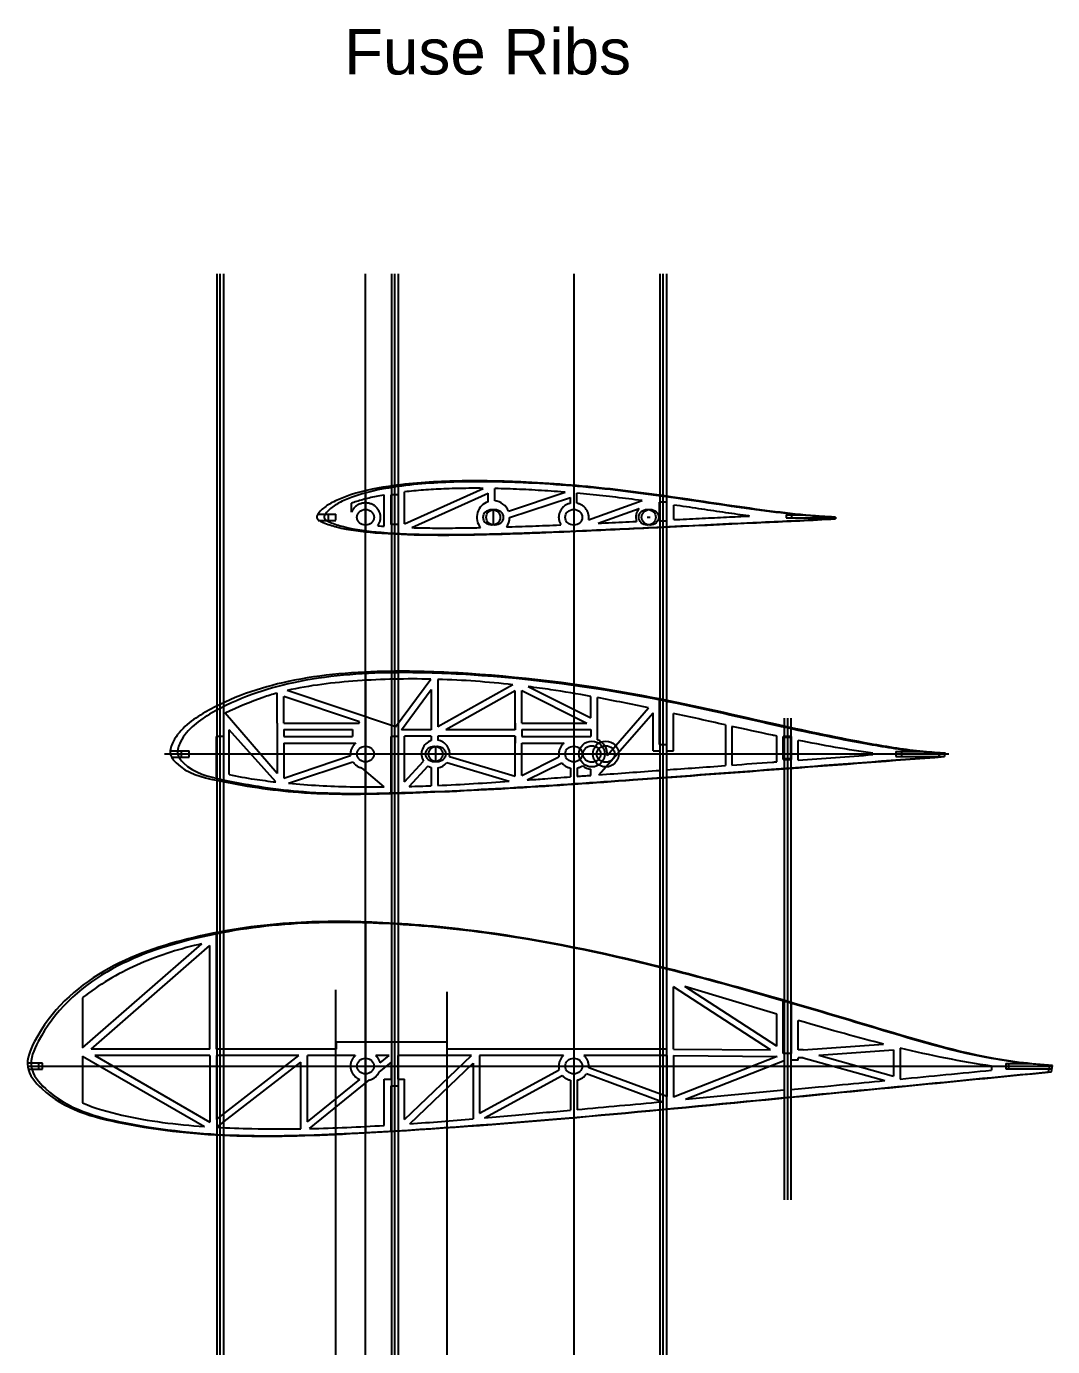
# Model space of a CAD drawing. Extents: x -4140 to 2524, y -1472 to 1305.
# Drawn here: x 500 to 972, y -21 to 586 of the extents above; entities that cross this region are included whole.
import ezdxf

# ---------------------------------------------------------------- set-up
doc = ezdxf.new("R2010")
doc.units = 0
doc.header["$MEASUREMENT"] = 0
for name, color, linetype in [('CLEARANCE_CUT', 4, 'CONTINUOUS'), ('CONSTRUCTION', 2, 'CONTINUOUS'), ('HARDWARE', 7, 'CONTINUOUS'), ('NOTES', 4, 'CONTINUOUS'), ('PROFILES', 6, 'CONTINUOUS'), ('SPAR_LINE', 1, 'CONTINUOUS'), ('STRAIGHT_CUT_1', 7, 'CONTINUOUS')]:
    doc.layers.add(name, color=color, linetype=linetype)
doc.styles.add('CIRCUITGROVE', font='arial.ttf', dxfattribs={"height": 10})

msp = doc.modelspace()

# ---------------------------------------------------------------- linework, layer by layer
at = {"layer": 'CLEARANCE_CUT'}
for p, q in [((852.38535, 259.2708), (848.54481, 259.2708)), ((848.54481, 248.75978), (848.54481, 259.2708)), ((852.38535, 248.75978), (852.38535, 259.2708)), ((848.54481, 248.75978), (852.38535, 248.75978)), ((848.54481, 113.40863), (848.54481, 137.98299)), ((852.38535, 113.40863), (852.38535, 136.8661)), ((852.38535, 113.40863), (848.54481, 113.40863))]:
    msp.add_line(p, q, dxfattribs=at)
at = {"layer": 'CONSTRUCTION'}
for p, q in [((587.93229, 472.05284), (587.93229, -399.21331)), ((589.45256, -399.21331), (589.45256, 472.05284)), ((590.97283, 472.05284), (590.97283, -399.21331)), ((668.27727, 472.05284), (668.27727, -399.21331)), ((669.79754, -399.21331), (669.79754, 472.05284)), ((671.31781, 472.05284), (671.31781, -399.21331)), ((791.79531, 472.05284), (791.79531, -399.21331)), ((793.31558, -399.21331), (793.31558, 472.05284)), ((794.83585, 472.05284), (794.83585, -399.21331)), ((848.94481, 267.69402), (848.94481, 46.18189)), ((850.46508, 267.69402), (850.46508, 46.18189)), ((851.98535, 267.69402), (851.98535, 46.18189)), ((924.71518, 251.20631), (563.80436, 251.20631)), ((642.64754, -521.92839), (642.64754, 142.69643)), ((693.94754, -521.92839), (693.94754, 141.88032)), ((500.85694, 107.68189), (972.41151, 107.68189))]:
    msp.add_line(p, q, dxfattribs=at)
at = {"layer": 'HARDWARE'}
msp.add_line((785.95786, 360.07289), (787.32609, 360.07289), dxfattribs=at)
for centre in [(760.4606, 251.20631), (766.87998, 251.20631)]:
    msp.add_circle(centre, 5.94, dxfattribs=at)
for centre, radius, start, end in [((786.64197, 360.07289), 5.94, 137.06201362, 198.75448034), ((760.60031, 251.20631), 6.94, 354.73038189, 69.10809388), ((760.60031, 251.20631), 6.94, 230.58023007, 265.66023176)]:
    msp.add_arc(centre, radius, start, end, dxfattribs=at)
at = {"layer": 'PROFILES'}
for p, q in [((634.02969, 361.5534), (638.80531, 361.5534)), ((634.58819, 358.6534), (638.80531, 358.6534)), ((637.40066, 361.5534), (642.28128, 361.5534)), ((637.95947, 358.6534), (642.28128, 358.6534)), ((638.80531, 361.5534), (639.25531, 361.5534)), ((638.80531, 358.6534), (639.25531, 358.6534)), ((639.25531, 358.65329), (639.25531, 361.51229)), ((642.28128, 361.5534), (642.73128, 361.5534)), ((642.28128, 358.6534), (642.73128, 358.6534)), ((642.73128, 358.67235), (642.73128, 361.53135)), ((715.10373, 363.61143), (715.10373, 356.52079)), ((849.82912, 361.26611), (856.46238, 361.26611)), ((849.82912, 361.25428), (849.82912, 359.86611)), ((849.82912, 359.86611), (870.02912, 359.86611)), ((852.35708, 361.28477), (852.35708, 359.86611)), ((852.35708, 361.26611), (858.91488, 361.26611)), ((852.35708, 359.86611), (872.55709, 359.86611)), ((848.94481, 249.15978), (848.94481, 258.8708)), ((851.98535, 258.8708), (848.94481, 258.8708)), ((851.98535, 249.15978), (851.98535, 258.8708)), ((566.43436, 252.65631), (571.20997, 252.65631)), ((566.99286, 249.75631), (571.20997, 249.75631)), ((569.80533, 252.65631), (574.68594, 252.65631)), ((570.36414, 249.75631), (574.68594, 249.75631)), ((571.20997, 252.65631), (571.65997, 252.65631)), ((571.20997, 249.75631), (571.65997, 249.75631)), ((571.65997, 249.7562), (571.65997, 252.61521)), ((574.68594, 252.65631), (575.13594, 252.65631)), ((574.68594, 249.75631), (575.13594, 249.75631)), ((575.13594, 249.77526), (575.13594, 252.63427)), ((688.59458, 254.75163), (688.59458, 247.66099)), ((848.94481, 249.15978), (851.98535, 249.15978)), ((900.38832, 252.40631), (911.86909, 252.40631)), ((900.38832, 252.40631), (900.38832, 250.00631)), ((900.38832, 250.00631), (920.22478, 250.00631)), ((902.91628, 252.40631), (914.43901, 252.40631)), ((902.91628, 252.40631), (902.91628, 250.00631)), ((902.91628, 250.00631), (922.75274, 250.00631)), ((500.79117, 109.13189), (505.60184, 109.13189)), ((501.08658, 106.23189), (505.60184, 106.23189)), ((502.47626, 109.13189), (507.30745, 109.13189)), ((502.77174, 106.23189), (507.30745, 106.23189)), ((505.60184, 109.13189), (506.05184, 109.13189)), ((505.60184, 106.23189), (506.05184, 106.23189)), ((506.05184, 106.22469), (506.05184, 109.13189)), ((507.30745, 109.13189), (507.75745, 109.13189)), ((507.30745, 106.23189), (507.75745, 106.23189)), ((507.75745, 106.20732), (507.75745, 109.11055)), ((950.94753, 108.88933), (950.94753, 106.48162)), ((950.94753, 108.88189), (962.84796, 108.88189)), ((950.94753, 106.48189), (970.94936, 106.48189)), ((952.21151, 108.88933), (952.21151, 106.46197)), ((952.21151, 108.88189), (962.02617, 108.88189)), ((952.21151, 106.48189), (972.1737, 106.48189)), ((971.8877, 105.03868), (972.47122, 107.98322))]:
    msp.add_line(p, q, dxfattribs=at)
at = {"layer": 'PROFILES', "color": 4}
for p, q in [((870.02912, 360.13126), (870.02912, 359.42111)), ((872.55709, 360.11485), (872.55709, 359.38671)), ((920.1605, 250.02951), (920.70926, 251.53898)), ((922.68127, 250.00972), (923.23926, 251.54457)), ((970.627, 105.05521), (971.20687, 107.98133))]:
    msp.add_line(p, q, dxfattribs=at)
for centre, major_axis, ratio in [((714.41961, 360.06611), (3.94, 0), 0.913705584), ((715.78784, 360.06611), (3.94, 0), 0.913705584), ((785.95786, 360.07289), (3.94, 0), 0.913705584), ((787.32609, 360.07289), (3.94, 0), 0.913705584), ((760.4606, 251.20631), (4.14, 0), 0.917874396), ((766.87998, 251.20631), (4.14, 0), 0.917874396), ((687.91047, 251.20631), (3.94, 0), 0.913705584), ((689.2787, 251.20631), (3.94, 0), 0.913705584)]:
    msp.add_ellipse(centre, major_axis=major_axis, ratio=ratio, dxfattribs=at)
for points in [[(872.55709, 360.11485), (871.8997, 360.1439), (870.2135, 360.22844), (863.41822, 360.69097), (826.16978, 365.18862), (768.84434, 373.08899), (727.74779, 376.31933), (696.98455, 376.70167), (666.86972, 374.2541), (647.09876, 369.53115), (640.96397, 366.81807), (636.45032, 363.75145), (634.66056, 361.80471), (634.2385, 361.15916), (633.99414, 360.54778), (633.90944, 360.06611), (633.92182, 359.86314), (634.045, 359.53677), (634.56189, 358.9728), (636.91711, 357.64853), (643.02069, 355.65259), (660.78604, 352.98369), (684.67369, 351.95217), (704.62203, 352.037), (733.83064, 352.87478), (755.80981, 353.78454), (790.90164, 355.41532), (836.18964, 357.57789), (868.24595, 359.13955), (872.55709, 359.38671)], [(870.02912, 360.13126), (869.38797, 360.15959), (867.74344, 360.24205), (861.11606, 360.69315), (824.78801, 365.07966), (768.87906, 372.78482), (728.79799, 375.93533), (698.79489, 376.30823), (669.42418, 373.92114), (650.14175, 369.31489), (644.15855, 366.66885), (639.75643, 363.67801), (638.0109, 361.77937), (637.59927, 361.14976), (637.36094, 360.55349), (637.27833, 360.08373), (637.29041, 359.88577), (637.41054, 359.56746), (637.91467, 359.01744), (640.21168, 357.72589), (646.16445, 355.77926), (663.49083, 353.17631), (686.78822, 352.17027), (706.24365, 352.25301), (734.73053, 353.07009), (756.1666, 353.95737), (790.39134, 355.54785), (834.56028, 357.65699), (865.8245, 359.18006), (870.02912, 359.42111)], [(923.23926, 251.54457), (912.98846, 252.34015), (888.53955, 255.92028), (846.39845, 264.57226), (788.73269, 277.11135), (703.52168, 288.20045), (667.62801, 289.22182), (620.79113, 284.55272), (582.56291, 270.39952), (567.82607, 256.82996), (566.51289, 251.34518), (569.20229, 247.1019), (587.65106, 239.16864), (625.44155, 233.62409), (671.23855, 233.14344), (779.49869, 239.28539), (922.68127, 250.00972)], [(920.70926, 251.53898), (910.62798, 252.3214), (886.58336, 255.84233), (845.13911, 264.35124), (788.42691, 276.68298), (704.62496, 287.58871), (669.32483, 288.59319), (623.26246, 284.0013), (585.66638, 270.08214), (571.17324, 256.73697), (569.88177, 251.34288), (572.52669, 247.16977), (590.67039, 239.3677), (627.83598, 233.91483), (672.87567, 233.44213), (779.34561, 239.48252), (920.1605, 250.02951)], [(971.20687, 107.98133), (955.93392, 109.40871), (894.69941, 123.96796), (791.78546, 153.08648), (711.1386, 168.93037), (664.89155, 173.21251), (625.06771, 173.21251), (578.67792, 166.50383), (537.28396, 150.94541), (505.7389, 118.97214), (502.59867, 107.26764), (509.02187, 97.41873), (545.84823, 81.57484), (598.233, 75.86533), (653.47253, 77.00723), (831.45764, 91.49512), (970.627, 105.05521)]]:
    msp.add_spline(points, degree=3, dxfattribs=at)
at = {"layer": 'PROFILES'}
msp.add_open_spline([(758.98001, 358.93123), (759.00597, 359.07293), (759.06171, 359.44942), (759.08317, 359.82993), (759.08317, 360.06611)], degree=3, knots=[41.389792209, 41.389792209, 41.389792209, 41.389792209, 41.821775475, 42.530298488, 42.530298488, 42.530298488, 42.530298488], dxfattribs=at)
msp.add_spline([(972.47122, 107.98322), (957.10218, 109.41958), (895.48236, 124.07044), (791.92084, 153.37217), (710.76653, 169.31576), (664.22848, 173.62484), (624.15406, 173.62484), (577.47237, 166.87395), (535.81795, 151.21764), (504.0744, 119.04318), (500.91441, 107.26504), (507.37803, 97.35416), (544.43611, 81.41057), (597.1505, 75.66513), (652.73761, 76.81422), (831.84265, 91.39326), (971.8877, 105.03868)], degree=3, dxfattribs=at)
at = {"layer": 'SPAR_LINE'}
for p, q in [((656.33879, -376.11826), (656.33879, 472.05284)), ((752.14317, 472.05284), (752.14317, -365.38477)), ((656.33879, 371.09042), (656.33879, 353.9978)), ((656.33879, 287.73444), (656.33879, 233.27492)), ((752.14317, 276.53475), (752.14317, 240.20924)), ((656.33879, 173.94547), (656.33879, 77.00784)), ((752.14317, 154.42128), (752.14317, 87.18166))]:
    msp.add_line(p, q, dxfattribs=at)
at = {"layer": 'STRAIGHT_CUT_1'}
for p, q in [((664.91809, 355.93968), (664.91809, 370.35475)), ((668.09754, 356.78507), (668.09754, 370.36908)), ((671.49754, 370.36908), (668.09754, 370.36908)), ((671.49754, 356.78507), (671.49754, 370.36908)), ((674.31809, 357.06693), (710.48771, 373.37613)), ((674.31809, 357.06693), (674.31809, 371.72783)), ((677.7129, 355.3068), (712.76336, 371.11137)), ((712.76336, 367.24804), (712.76336, 371.11137)), ((715.76336, 367.59089), (715.76336, 373.29275)), ((722.09305, 362.93088), (748.27027, 371.57902)), ((752.14317, 370.50491), (752.14317, 355.38132)), ((753.60852, 366.5176), (753.58375, 371.12626)), ((649.84173, 362.38827), (649.84173, 366.52107)), ((722.65659, 359.95758), (750.59413, 369.18727)), ((750.60856, 366.50304), (750.59413, 369.18727)), ((758.98001, 358.93123), (783.56026, 367.76215)), ((791.61558, 358.26373), (791.61558, 367.04209)), ((795.01558, 367.04209), (791.61558, 367.04209)), ((795.01558, 358.26373), (795.01558, 367.04209)), ((798.26349, 358.98466), (798.26349, 365.70918)), ((763.42862, 357.34174), (782.29335, 364.11925)), ((795.01558, 358.26373), (791.61558, 358.26373)), ((671.49754, 356.78507), (668.09754, 356.78507)), ((670.13866, 263.66376), (686.3892, 285.62243)), ((689.60767, 285.54008), (689.60767, 263.69142)), ((670.13866, 263.66376), (620.22546, 280.35907)), ((672.90317, 262.3562), (686.60767, 280.87452)), ((686.60767, 280.87452), (686.60767, 262.3562)), ((724.16593, 283.05424), (689.60767, 263.69142)), ((725.21159, 280.20131), (693.36209, 262.3562)), ((725.21159, 262.3562), (725.21159, 280.20131)), ((728.21159, 280.34199), (758.20138, 265.4562)), ((728.21159, 265.4562), (728.21159, 280.34199)), ((731.19483, 282.21046), (760.07516, 267.86296)), ((615.68231, 265.4562), (615.68231, 279.21079)), ((618.68231, 265.4562), (618.68231, 277.71186)), ((653.61166, 266.02845), (618.68231, 277.71186)), ((760.07516, 267.86296), (760.07516, 277.6856)), ((763.07516, 257.69004), (763.07516, 277.13124)), ((791.61558, 255.65341), (791.61558, 275.82337)), ((795.01558, 255.65341), (795.01558, 275.14148)), ((615.68231, 242.25798), (591.74536, 269.99227)), ((763.70372, 241.66378), (788.63585, 270.1503)), ((767.51098, 250.56892), (786.61012, 272.39088)), ((788.63585, 252.65341), (788.63585, 270.1503)), ((798.03585, 252.65341), (798.03585, 269.90314)), ((593.54437, 241.72483), (593.54437, 262.2562)), ((615.09733, 238.34425), (593.54437, 262.2562)), ((615.68231, 265.4562), (615.68231, 256.2562)), ((618.68231, 265.4562), (653.42024, 265.4562)), ((618.68231, 262.4562), (618.68231, 259.2562)), ((618.68231, 262.4562), (650.42024, 262.4562)), ((650.42024, 262.4562), (650.42024, 259.2562)), ((653.42024, 265.4562), (653.61166, 266.02845)), ((686.60767, 262.3562), (672.90317, 262.3562)), ((725.21337, 262.3562), (693.36209, 262.3562)), ((725.21337, 265.4562), (725.21337, 262.3562)), ((728.21159, 265.4562), (758.20138, 265.4562)), ((728.21337, 262.4562), (728.21337, 259.2562)), ((728.21337, 262.4562), (759.9513, 262.4562)), ((759.9513, 262.4562), (759.9513, 259.2562)), ((821.90687, 264.60042), (821.90687, 245.89599)), ((824.94741, 263.92677), (824.94741, 246.11824)), ((587.75256, 240.73131), (587.75256, 259.2562)), ((591.15256, 259.2562), (587.75256, 259.2562)), ((591.15256, 239.91215), (591.15256, 259.2562)), ((615.68231, 256.2562), (615.68231, 242.25798)), ((618.68231, 259.2562), (650.42024, 259.2562)), ((618.68231, 256.2562), (651.86771, 256.2562)), ((618.68231, 256.2562), (618.68231, 240.15525)), ((668.09754, 233.46126), (668.09754, 259.2562)), ((671.49754, 259.2562), (668.09754, 259.2562)), ((671.49754, 233.55042), (671.49754, 259.2562)), ((674.31809, 238.43893), (674.31809, 259.3562)), ((686.60767, 259.3562), (674.31809, 259.3562)), ((686.60767, 259.3562), (686.60767, 257.38144)), ((725.21337, 259.3562), (689.60767, 259.3562)), ((689.60767, 259.3562), (689.60767, 257.61363)), ((725.21159, 240.99556), (725.21159, 259.3562)), ((725.21337, 259.3562), (725.21337, 256.2562)), ((728.21159, 256.2562), (747.67208, 256.2562)), ((728.21159, 241.39986), (728.21159, 256.2562)), ((728.21337, 259.2562), (759.9513, 259.2562)), ((791.61558, 255.65341), (795.01558, 255.65341)), ((845.54481, 247.62841), (845.54481, 259.4685)), ((855.38535, 248.35384), (855.38535, 257.46598)), ((618.68231, 240.15525), (649.4415, 250.47453)), ((694.97178, 250.01826), (725.21159, 240.99556)), ((728.21159, 241.39986), (745.34282, 249.88772)), ((788.63585, 252.65341), (791.79531, 252.65341)), ((791.79531, 252.65341), (791.79531, 243.68059)), ((794.83585, 252.65341), (794.83585, 243.92377)), ((794.83585, 252.65341), (798.03585, 252.65341)), ((889.78104, 251.55987), (889.78104, 250.91439)), ((620.91947, 237.74146), (650.48407, 247.65997)), ((664.91809, 236.0743), (654.79121, 244.77218)), ((674.31809, 238.43893), (683.01839, 247.89178)), ((676.40468, 236.27607), (685.11022, 245.73463)), ((686.60767, 245.03118), (686.60767, 236.61944)), ((689.60767, 244.79899), (689.60767, 236.68139)), ((693.73943, 247.25527), (722.46677, 238.68384)), ((730.66069, 239.26526), (746.64012, 247.18245)), ((750.64317, 244.76202), (750.64317, 240.71579)), ((753.64317, 244.76201), (753.64317, 240.93361)), ((760.07516, 241.40047), (760.07516, 244.28621)), ((526.12016, 116.02173), (581.09949, 163.95004)), ((587.73229, 115.53178), (587.73229, 168.97118)), ((530.12353, 115.53178), (584.73229, 163.13705)), ((584.73229, 115.53178), (584.73229, 163.13705)), ((795.03585, 115.53178), (795.03585, 152.68148)), ((798.03583, 115.51602), (798.03585, 144.09604)), ((842.71262, 115.13342), (798.03585, 144.09604)), ((845.54481, 131.61855), (803.24958, 144.33968)), ((845.54481, 116.92094), (803.24958, 144.33968)), ((526.12016, 139.07438), (526.12016, 116.02173)), ((845.54481, 116.92094), (845.54481, 131.61855)), ((855.38535, 115.13113), (855.38535, 128.70418)), ((584.76429, 115.53178), (530.12353, 115.53178)), ((642.84754, 115.53178), (587.73229, 115.53178)), ((589.45256, 107.68189), (589.45256, 115.53178)), ((693.74754, 118.73178), (642.84754, 118.73178)), ((642.84754, 118.73178), (642.84754, 115.53178)), ((693.74754, 118.73178), (693.74754, 115.53178)), ((795.03585, 115.53178), (693.74754, 115.53178)), ((798.03583, 115.51602), (842.71262, 115.13342)), ((857.74584, 115.13113), (894.65882, 117.82974)), ((902.33789, 115.94195), (902.33789, 101.72428)), ((526.12016, 112.29972), (582.26553, 79.88373)), ((526.12016, 112.29972), (526.12016, 90.74103)), ((584.72817, 112.53178), (531.71816, 112.53178)), ((531.71816, 112.53178), (584.73229, 81.92363)), ((584.73229, 112.53178), (584.73229, 81.92363)), ((625.66406, 112.53178), (587.72817, 112.53178)), ((587.73229, 83.17746), (625.66406, 112.53178)), ((587.73229, 112.53178), (587.73229, 83.18022)), ((587.92656, 79.5344), (626.61498, 109.47427)), ((626.61498, 78.89852), (626.61498, 109.47427)), ((651.62919, 112.53178), (629.61498, 112.53178)), ((629.61498, 82.06727), (629.61498, 112.53178)), ((667.2346, 112.53178), (661.0484, 112.53178)), ((662.66892, 104.97415), (668.27727, 109.51582)), ((663.0976, 109.18162), (667.2346, 112.53178)), ((668.27727, 101.66519), (668.27727, 109.51582)), ((671.31781, 101.66519), (671.31781, 112.53178)), ((705.134, 112.53178), (671.31781, 112.53178)), ((674.31809, 83.06557), (705.134, 112.53178)), ((747.43357, 112.53178), (708.80445, 112.53178)), ((708.80445, 112.53178), (708.80445, 86.09355)), ((795.03585, 112.53178), (756.85278, 112.53178)), ((795.03585, 112.53178), (795.03585, 93.65245)), ((798.03585, 112.51591), (798.03585, 93.42742)), ((798.03585, 112.51591), (845.71374, 112.10761)), ((845.71374, 112.10761), (798.03585, 93.42742)), ((848.94481, 110.10796), (803.52472, 92.31237)), ((848.94481, 110.10796), (848.94481, 96.59668)), ((851.98535, 110.40863), (851.98535, 96.88247)), ((855.38535, 110.40863), (851.98535, 110.40863)), ((857.74584, 115.13113), (855.38535, 115.13113)), ((857.74584, 111.539), (855.38535, 111.539)), ((855.38535, 110.40863), (855.38535, 111.539)), ((857.74584, 111.539), (895.20619, 101.0348)), ((864.90701, 112.64666), (899.33789, 115.16381)), ((864.90701, 112.64666), (899.33789, 102.99195)), ((899.33789, 115.16381), (899.33789, 102.99195)), ((676.65644, 81.15074), (705.80445, 109.02209)), ((705.80445, 109.02209), (705.80445, 83.43944)), ((708.80445, 86.09355), (745.41983, 106.04411)), ((711.03144, 83.89055), (746.85235, 103.40823)), ((792.73302, 91.30533), (758.00363, 104.14413)), ((795.03585, 93.65245), (759.04149, 106.95889)), ((944.42511, 107.68189), (944.42511, 105.81527)), ((629.61498, 82.06727), (653.70443, 101.575)), ((630.55475, 78.96798), (658.14183, 101.3081)), ((664.91809, 101.66519), (668.27727, 101.66519)), ((664.91809, 80.38988), (664.91809, 101.66519)), ((668.09754, 77.66987), (668.09754, 98.66519)), ((668.09754, 98.66519), (671.49754, 98.66519)), ((671.31781, 101.66519), (674.31809, 101.66519)), ((671.49754, 77.87532), (671.49754, 98.66519)), ((674.31809, 83.06557), (674.31809, 101.66519)), ((750.64317, 101.2376), (750.64317, 87.43649)), ((753.64317, 101.2376), (753.64317, 87.57279)), ((848.94481, 96.59668), (803.52472, 92.31237))]:
    msp.add_line(p, q, dxfattribs=at)
for points in [[(664.91809, 370.35475), (664.7063, 370.31754), (663.81536, 370.15493), (662.93861, 369.98876), (662.07618, 369.81909), (661.22819, 369.646), (660.39478, 369.46956), (659.57606, 369.28984), (658.77217, 369.10691), (657.9832, 368.92085), (657.20924, 368.73174), (656.45041, 368.53966), (655.70682, 368.34469), (654.97857, 368.14692), (654.26579, 367.94643), (653.56856, 367.74331), (652.88692, 367.53764), (652.22085, 367.32951), (651.5704, 367.11904), (650.93562, 366.90637), (650.31658, 366.69162), (649.84173, 366.52107)], [(710.48771, 373.37613), (710.45149, 373.37654), (709.10574, 373.3874), (707.76823, 373.39385), (706.43917, 373.39587), (705.11877, 373.39341), (703.8072, 373.38646), (702.50469, 373.37498), (701.21138, 373.35895), (699.92743, 373.33834), (698.65301, 373.31317), (697.38827, 373.28341), (696.13338, 373.24907), (694.88852, 373.21014), (693.65385, 373.16661), (692.42953, 373.11848), (691.2157, 373.06576), (690.01252, 373.00843), (688.82012, 372.94654), (687.63866, 372.88007), (686.4683, 372.80907), (685.30921, 372.73353), (684.16152, 372.65347), (683.02541, 372.56891), (681.901, 372.47987), (680.78841, 372.38638), (679.68778, 372.28847), (678.59924, 372.18618), (677.52295, 372.07955), (676.45904, 371.96861), (675.40765, 371.8534), (674.36893, 371.73396), (674.31809, 371.72783)], [(748.27027, 371.57902), (747.62169, 371.63164), (746.13877, 371.74836), (744.65831, 371.86128), (743.18052, 371.97038), (741.70563, 372.07565), (740.23388, 372.17705), (738.76548, 372.27458), (737.30066, 372.36822), (735.83966, 372.45793), (734.38271, 372.54371), (732.93002, 372.62553), (731.48184, 372.70336), (730.03838, 372.77718), (728.59986, 372.84697), (727.16652, 372.9127), (725.73858, 372.97435), (724.31627, 373.0319), (722.8998, 373.08532), (721.4894, 373.13459), (720.08529, 373.17968), (718.6877, 373.22057), (717.29685, 373.25725), (715.91296, 373.28968), (715.76336, 373.29275)], [(783.56026, 367.76215), (783.45135, 367.77666), (781.96524, 367.97213), (780.47728, 368.16523), (778.98763, 368.35586), (777.49647, 368.5439), (776.004, 368.72924), (774.51039, 368.91179), (773.01583, 369.09142), (771.52049, 369.26804), (770.02452, 369.44155), (768.52806, 369.61188), (767.03127, 369.77897), (765.53433, 369.94275), (764.03741, 370.10318), (762.54068, 370.26017), (761.04432, 370.41368), (759.54849, 370.56363), (758.05333, 370.70999), (756.55901, 370.85271), (755.06572, 370.99178), (753.58375, 371.12626)], [(833.06907, 360.64684), (832.61675, 360.70823), (831.34432, 360.88269), (830.0606, 361.06038), (828.76591, 361.2412), (827.46061, 361.42502), (826.14504, 361.61171), (824.81952, 361.80115), (823.48438, 361.99318), (822.13994, 362.18768), (820.78651, 362.38452), (819.42442, 362.58355), (818.05399, 362.78465), (816.67558, 362.98766), (815.28953, 363.19241), (813.89615, 363.39875), (812.49576, 363.60649), (811.08865, 363.81546), (809.67514, 364.02549), (808.25554, 364.23643), (806.83016, 364.44808), (805.39933, 364.66027), (803.96334, 364.87281), (802.52246, 365.08549), (801.07692, 365.29811), (799.62699, 365.51048), (798.26349, 365.70918)], [(798.26349, 358.98466), (799.45469, 359.04161), (800.96041, 359.11362), (802.45829, 359.18528), (803.94805, 359.25656), (805.4294, 359.32744), (806.90207, 359.3979), (808.36576, 359.46793), (809.8202, 359.5375), (811.26511, 359.6066), (812.70019, 359.67521), (814.12517, 359.7433), (815.53978, 359.81088), (816.94376, 359.87794), (818.33683, 359.94445), (819.71873, 360.01042), (821.0892, 360.07583), (822.44797, 360.14067), (823.79478, 360.20493), (825.12937, 360.2686), (826.45151, 360.33166), (827.76094, 360.39409), (829.0574, 360.45588), (830.34065, 360.517), (831.61043, 360.57745), (832.86649, 360.63721), (833.06907, 360.64684)], [(661.95018, 356.18), (662.75435, 356.11022), (663.70886, 356.03201), (664.6793, 355.95704), (664.91809, 355.93968)], [(677.7129, 355.3068), (678.68577, 355.27956), (679.86542, 355.25011), (681.05899, 355.22383), (682.26632, 355.20066), (683.48723, 355.18057), (684.72153, 355.1635), (685.96904, 355.1494), (687.22956, 355.13824), (688.5029, 355.12995), (689.78888, 355.1245), (691.08729, 355.12184), (692.39791, 355.12191), (693.72053, 355.12468), (695.0549, 355.13011), (696.40081, 355.13816), (697.75805, 355.14877), (699.12638, 355.16192), (700.50558, 355.17755), (701.89544, 355.19562), (703.29572, 355.21609), (704.70618, 355.23891), (706.12659, 355.26402), (707.5567, 355.2914), (708.99629, 355.32098), (709.22255, 355.32593)], [(721.22752, 355.64382), (722.33872, 355.6785), (723.85954, 355.72746), (725.38712, 355.77807), (726.92118, 355.83029), (728.46146, 355.88404), (730.00768, 355.93927), (731.55956, 355.9959), (733.11683, 356.05389), (734.67921, 356.11316), (736.24643, 356.17365), (737.81821, 356.23531), (739.39423, 356.29807), (740.9742, 356.36189), (742.55783, 356.42672), (744.14482, 356.4925), (745.73488, 356.55918), (746.248, 356.58094)], [(763.42862, 357.34174), (764.94611, 357.41137), (766.54869, 357.48523), (768.15008, 357.55932), (769.74997, 357.63362), (771.34805, 357.70809), (772.94401, 357.7827), (774.53753, 357.85742), (776.12833, 357.9322), (777.71607, 358.00702), (779.30047, 358.08184), (780.88122, 358.15664), (781.01736, 358.1631)]]:
    msp.add_lwpolyline(points, dxfattribs=at)
for centre, radius, start, end in [((715.10373, 360.06611), 7.55364, 108.04917659, 218.86850942), ((715.10373, 360.06611), 7.55364, 22.28765361, 84.99019248), ((715.10373, 360.06611), 7.55364, 324.16516019, 359.17675094), ((688.59458, 251.20631), 6.48692, 107.83614629, 210.72751954), ((688.59458, 251.20631), 6.48692, 349.44701007, 81.01513978), ((688.59458, 251.20631), 6.48692, 237.51106901, 252.16385371), ((688.59458, 251.20631), 6.48692, 278.98486022, 322.47714438)]:
    msp.add_arc(centre, radius, start, end, dxfattribs=at)
for centre in [(656.33879, 360.06611), (752.14317, 360.06611)]:
    msp.add_ellipse(centre, major_axis=(3.94, 0), ratio=0.913705584, dxfattribs=at)
at = {"layer": 'STRAIGHT_CUT_1', "color": 4}
for centre in [(656.33879, 251.20631), (752.14317, 251.20631), (656.33879, 107.68189), (752.14317, 107.68189)]:
    msp.add_ellipse(centre, major_axis=(3.94, 0), ratio=0.913705584, dxfattribs=at)
at = {"layer": 'STRAIGHT_CUT_1'}
for points, knots in [([(663.27879, 360.06611), (663.27879, 360.30228), (663.25214, 360.77486), (663.13293, 361.47389), (662.93679, 362.15421), (662.66731, 362.80714), (662.32919, 363.42504), (661.92793, 364.00126), (661.46959, 364.53022), (660.96051, 365.00735), (660.40717, 365.429), (659.81602, 365.7923), (659.19341, 366.0951), (658.54559, 366.33575), (657.87863, 366.51307), (657.19851, 366.62628), (656.5111, 366.67488), (655.82224, 366.65868), (655.13775, 366.57773), (654.46346, 366.43238), (653.80532, 366.22327), (653.16933, 365.95138), (652.56167, 365.61809), (651.98862, 365.2253), (651.4566, 364.77552), (650.97208, 364.27196), (650.5415, 363.71874), (650.17108, 363.12091), (649.95411, 362.66742), (649.85387, 362.41902), (649.84173, 362.38827)], [0, 0, 0, 0, 0.708523013, 1.416422417, 2.123129246, 2.828175117, 3.53122297, 4.232079723, 4.930691758, 5.627127081, 6.321549493, 7.014190194, 7.705321274, 8.395234124, 9.084224259, 9.772582757, 10.460593553, 11.148535116, 11.836684693, 12.525323067, 13.214737771, 13.905222778, 14.597073016, 15.290572542, 15.98597606, 16.683484591, 17.383217547, 18.085184982, 18.78926506, 18.888372803, 18.888372803, 18.888372803, 18.888372803]), ([(750.60856, 366.50304), (750.49538, 366.47868), (750.1592, 366.39786), (749.6097, 366.22327), (748.97371, 365.95138), (748.36605, 365.61809), (747.793, 365.2253), (747.26098, 364.77552), (746.77646, 364.27196), (746.34588, 363.71874), (745.97546, 363.12091), (745.67102, 362.4846), (745.43768, 361.81696), (745.27964, 361.12614), (745.19985, 360.42106), (745.19985, 359.71116), (745.27964, 359.00608), (745.43768, 358.31526), (745.67102, 357.64762), (745.94749, 357.06977), (746.15538, 356.72277), (746.248, 356.58094)], [12.178147146, 12.178147146, 12.178147146, 12.178147146, 12.525323067, 13.214737771, 13.905222778, 14.597073016, 15.290572542, 15.98597606, 16.683484591, 17.383217547, 18.085184982, 18.78926506, 19.495192263, 20.202561137, 20.910848099, 21.619450389, 22.327737352, 23.035106225, 23.741033428, 24.445113506, 24.953049421, 24.953049421, 24.953049421, 24.953049421]), ([(759.08317, 360.06611), (759.08317, 360.30228), (759.05651, 360.77486), (758.93731, 361.47389), (758.74117, 362.15421), (758.47169, 362.80714), (758.13357, 363.42504), (757.73231, 364.00126), (757.27397, 364.53022), (756.76489, 365.00735), (756.21155, 365.429), (755.62039, 365.7923), (754.99779, 366.0951), (754.34997, 366.33575), (753.88137, 366.46033), (753.63254, 366.51267), (753.60852, 366.5176)], [0, 0, 0, 0, 0.708523013, 1.416422417, 2.123129246, 2.828175117, 3.53122297, 4.232079723, 4.930691758, 5.627127081, 6.321549493, 7.014190194, 7.705321274, 8.395234124, 9.084224259, 9.157753078, 9.157753078, 9.157753078, 9.157753078]), ([(661.95018, 356.18), (662.08146, 356.35155), (662.3377, 356.72273), (662.66731, 357.32508), (662.93679, 357.97801), (663.13293, 358.65833), (663.25214, 359.35736), (663.27879, 359.82993), (663.27879, 360.06611)], [38.351306507, 38.351306507, 38.351306507, 38.351306507, 38.999075518, 39.702123371, 40.407169242, 41.113876071, 41.821775475, 42.530298488, 42.530298488, 42.530298488, 42.530298488]), ([(686.3892, 285.62243), (675.21181, 285.86227), (653.09333, 285.38868), (630.61693, 282.78625), (620.22546, 280.35907)], [235.162099393, 235.162099393, 235.162099393, 235.162099393, 268.630562366, 300.969348602, 300.969348602, 300.969348602, 300.969348602]), ([(760.07516, 277.6856), (753.93608, 278.80618), (744.32085, 280.42583), (734.67722, 281.76578), (731.19483, 282.21046)], [160.784115029, 160.784115029, 160.784115029, 160.784115029, 179.529155758, 190.103298874, 190.103298874, 190.103298874, 190.103298874]), ([(615.68231, 279.21079), (613.48372, 278.6108), (605.39637, 276.15109), (597.91022, 272.793), (591.74536, 269.99227)], [305.728706833, 305.728706833, 305.728706833, 305.728706833, 312.710905785, 331.834440003, 331.834440003, 331.834440003, 331.834440003]), ([(651.86771, 256.2562), (651.7291, 256.14524), (651.41886, 255.87649), (650.97208, 255.41216), (650.5415, 254.85894), (650.17108, 254.26111), (649.86664, 253.6248), (649.63331, 252.95716), (649.47526, 252.26634), (649.39547, 251.56126), (649.39547, 250.96144), (649.42681, 250.59999), (649.4415, 250.47453)], [15.453574682, 15.453574682, 15.453574682, 15.453574682, 15.98597606, 16.683484591, 17.383217547, 18.085184982, 18.78926506, 19.495192263, 20.202561137, 20.910848099, 21.619450389, 21.998204693, 21.998204693, 21.998204693, 21.998204693]), ([(747.67208, 256.2562), (747.53348, 256.14524), (747.22324, 255.87649), (746.77646, 255.41216), (746.34588, 254.85894), (745.97546, 254.26111), (745.67102, 253.6248), (745.43768, 252.95716), (745.27964, 252.26634), (745.19985, 251.56126), (745.19985, 250.85136), (745.26303, 250.29307), (745.32431, 249.97419), (745.34282, 249.88772)], [15.453574682, 15.453574682, 15.453574682, 15.453574682, 15.98597606, 16.683484591, 17.383217547, 18.085184982, 18.78926506, 19.495192263, 20.202561137, 20.910848099, 21.619450389, 22.327737352, 22.592875095, 22.592875095, 22.592875095, 22.592875095]), ([(650.48407, 247.65997), (650.50646, 247.6265), (650.66072, 247.4005), (650.97208, 247.00046), (651.4566, 246.4969), (651.98862, 246.04711), (652.56167, 245.65433), (653.16933, 245.32104), (653.80532, 245.04915), (654.3506, 244.87589), (654.6824, 244.79581), (654.79121, 244.77218)], [25.026348875, 25.026348875, 25.026348875, 25.026348875, 25.147080941, 25.846813897, 26.544322428, 27.239725946, 27.933225472, 28.62507571, 29.315560717, 30.004975421, 30.33888369, 30.33888369, 30.33888369, 30.33888369]), ([(746.64012, 247.18245), (746.68781, 247.12344), (746.8858, 246.88682), (747.26098, 246.4969), (747.793, 246.04711), (748.36605, 245.65433), (748.97371, 245.32104), (749.6097, 245.04915), (750.17045, 244.87098), (750.51833, 244.78825), (750.64317, 244.76202)], [25.619314113, 25.619314113, 25.619314113, 25.619314113, 25.846813897, 26.544322428, 27.239725946, 27.933225472, 28.62507571, 29.315560717, 30.004975421, 30.38752717, 30.38752717, 30.38752717, 30.38752717]), ([(753.64317, 244.76201), (753.65562, 244.76463), (753.89278, 244.81512), (754.34997, 244.93667), (754.99779, 245.17732), (755.61637, 245.47815), (756.00638, 245.71734), (756.19344, 245.84506)], [33.407920668, 33.407920668, 33.407920668, 33.407920668, 33.44607423, 34.135064364, 34.824977214, 35.516108295, 36.195332243, 36.195332243, 36.195332243, 36.195332243]), ([(593.54437, 241.72483), (597.46557, 240.90278), (604.52005, 239.66877), (611.76431, 238.72182), (615.09733, 238.34425)], [382.025320835, 382.025320835, 382.025320835, 382.025320835, 394.121767646, 404.264702568, 404.264702568, 404.264702568, 404.264702568]), ([(620.91947, 237.74146), (630.25578, 236.86302), (645.03456, 236.11109), (659.70337, 236.03198), (664.91809, 236.0743)], [410.142988836, 410.142988836, 410.142988836, 410.142988836, 438.30005472, 453.882907477, 453.882907477, 453.882907477, 453.882907477]), ([(730.66069, 239.26526), (733.36831, 239.4602), (740.02723, 239.94467), (746.6892, 240.42867), (750.64317, 240.71579)], [519.759838668, 519.759838668, 519.759838668, 519.759838668, 527.922374922, 539.833394511, 539.833394511, 539.833394511, 539.833394511]), ([(581.09949, 163.95004), (571.41386, 161.75546), (552.53785, 155.91281), (534.67083, 145.81979), (526.56053, 139.42807), (526.12016, 139.07438)], [394.3729739, 394.3729739, 394.3729739, 394.3729739, 424.042337171, 453.384740031, 455.083197917, 455.083197917, 455.083197917, 455.083197917]), ([(651.62919, 112.53178), (651.57375, 112.4831), (651.34682, 112.2772), (650.97208, 111.88775), (650.5415, 111.33452), (650.17108, 110.7367), (649.86664, 110.10038), (649.63331, 109.43275), (649.47526, 108.74192), (649.39547, 108.03684), (649.39547, 107.32695), (649.47526, 106.62186), (649.63331, 105.93104), (649.86664, 105.26341), (650.17108, 104.62709), (650.5415, 104.02927), (650.97208, 103.47604), (651.4566, 102.97249), (651.98862, 102.5227), (652.56167, 102.12991), (653.13643, 101.81467), (653.52481, 101.64498), (653.70443, 101.575)], [15.764739863, 15.764739863, 15.764739863, 15.764739863, 15.98597606, 16.683484591, 17.383217547, 18.085184982, 18.78926506, 19.495192263, 20.202561137, 20.910848099, 21.619450389, 22.327737352, 23.035106225, 23.741033428, 24.445113506, 25.147080941, 25.846813897, 26.544322428, 27.239725946, 27.933225472, 28.62507571, 29.203171029, 29.203171029, 29.203171029, 29.203171029]), ([(663.0976, 109.18162), (663.04923, 109.3791), (662.92442, 109.79996), (662.66731, 110.42293), (662.32919, 111.04083), (661.92793, 111.61705), (661.4973, 112.11403), (661.19116, 112.40642), (661.0484, 112.53178)], [1.513476318, 1.513476318, 1.513476318, 1.513476318, 2.123129246, 2.828175117, 3.53122297, 4.232079723, 4.930691758, 5.500408304, 5.500408304, 5.500408304, 5.500408304]), ([(747.43357, 112.53178), (747.37813, 112.4831), (747.15119, 112.2772), (746.77646, 111.88775), (746.34588, 111.33452), (745.97546, 110.7367), (745.67102, 110.10038), (745.43768, 109.43275), (745.27964, 108.74192), (745.19985, 108.03684), (745.19985, 107.32695), (745.27536, 106.65971), (745.36845, 106.23521), (745.41983, 106.04411)], [15.764739863, 15.764739863, 15.764739863, 15.764739863, 15.98597606, 16.683484591, 17.383217547, 18.085184982, 18.78926506, 19.495192263, 20.202561137, 20.910848099, 21.619450389, 22.327737352, 22.921088596, 22.921088596, 22.921088596, 22.921088596]), ([(759.08317, 107.68189), (759.08317, 107.91807), (759.05651, 108.39064), (758.93731, 109.08968), (758.74117, 109.77), (758.47169, 110.42293), (758.13357, 111.04083), (757.73231, 111.61705), (757.30168, 112.11403), (756.99554, 112.40642), (756.85278, 112.53178)], [0, 0, 0, 0, 0.708523013, 1.416422417, 2.123129246, 2.828175117, 3.53122297, 4.232079723, 4.930691758, 5.500408304, 5.500408304, 5.500408304, 5.500408304]), ([(658.14183, 101.3081), (658.27627, 101.34244), (658.63099, 101.44398), (659.19341, 101.65291), (659.81602, 101.9557), (660.40717, 102.31901), (660.96051, 102.74065), (661.46959, 103.21778), (661.92793, 103.74674), (662.32919, 104.32296), (662.55931, 104.74348), (662.66445, 104.96469), (662.66892, 104.97415)], [33.718952164, 33.718952164, 33.718952164, 33.718952164, 34.135064364, 34.824977214, 35.516108295, 36.208748995, 36.903171407, 37.59960673, 38.298218765, 38.999075518, 39.702123371, 39.733494723, 39.733494723, 39.733494723, 39.733494723]), ([(746.85235, 103.40823), (746.98503, 103.25964), (747.28652, 102.95089), (747.793, 102.5227), (748.36605, 102.12991), (748.97371, 101.79662), (749.6097, 101.52473), (750.17045, 101.34656), (750.51833, 101.26383), (750.64317, 101.2376)], [25.946981732, 25.946981732, 25.946981732, 25.946981732, 26.544322428, 27.239725946, 27.933225472, 28.62507571, 29.315560717, 30.004975421, 30.38752717, 30.38752717, 30.38752717, 30.38752717]), ([(753.64317, 101.2376), (753.65562, 101.24022), (753.89278, 101.2907), (754.34997, 101.41226), (754.99779, 101.65291), (755.62039, 101.9557), (756.21155, 102.31901), (756.76489, 102.74065), (757.27397, 103.21778), (757.68427, 103.6913), (757.91459, 104.01063), (758.00363, 104.14413)], [33.407920668, 33.407920668, 33.407920668, 33.407920668, 33.44607423, 34.135064364, 34.824977214, 35.516108295, 36.208748995, 36.903171407, 37.59960673, 38.298218765, 38.7794127, 38.7794127, 38.7794127, 38.7794127]), ([(759.04149, 106.95889), (759.04209, 106.96409), (759.06954, 107.20409), (759.08317, 107.44572), (759.08317, 107.68189)], [41.8060784852, 41.8060784852, 41.8060784852, 41.8060784852, 41.821775475, 42.5302984881, 42.5302984881, 42.5302984881, 42.5302984881]), ([(526.12016, 90.74103), (532.07462, 88.24096), (550.09511, 83.18378), (569.296, 80.78391), (582.26553, 79.88373)], [519.208977424, 519.208977424, 519.208977424, 519.208977424, 538.406037892, 577.043857568, 577.043857568, 577.043857568, 577.043857568]), ([(711.03144, 83.89055), (715.78499, 84.30439), (728.98369, 85.47836), (742.19013, 86.66871), (750.64317, 87.43649)], [705.662377519, 705.662377519, 705.662377519, 705.662377519, 720.01221077, 745.508725192, 745.508725192, 745.508725192, 745.508725192]), ([(587.92656, 79.5344), (593.30507, 79.24234), (606.2507, 78.80125), (619.12422, 78.78721), (626.61498, 78.89852)], [582.657738721, 582.657738721, 582.657738721, 582.657738721, 598.640148481, 621.021061811, 621.021061811, 621.021061811, 621.021061811])]:
    msp.add_open_spline(points, degree=3, knots=knots, dxfattribs=at)
for points in [[(724.16593, 283.05424), (712.70603, 284.34131), (701.19438, 285.19599), (689.60767, 285.54008)], [(786.61012, 272.39088), (778.77345, 274.06166), (770.93073, 275.66224), (763.07516, 277.13124)], [(821.90687, 264.60042), (813.54555, 266.45649), (805.73939, 268.21654), (798.03585, 269.91146)], [(843.6305, 259.86938), (837.01053, 261.27647), (830.83289, 262.62552), (824.94741, 263.92677)], [(845.54481, 259.4685), (844.90664, 259.60158), (844.26853, 259.73522), (843.6305, 259.86938)], [(889.78104, 251.55987), (878.27267, 253.17139), (866.81441, 255.20303), (855.38535, 257.46598)], [(855.38535, 248.35384), (866.85173, 249.20076), (878.31787, 250.05356), (889.78104, 250.91439)], [(763.70372, 241.66378), (772.96145, 242.33556), (782.22376, 243.00745), (791.80401, 243.68059)], [(794.83585, 243.92377), (803.56672, 244.55829), (812.41738, 245.20259), (821.90687, 245.89599)], [(824.94741, 246.11824), (830.87222, 246.55149), (837.05963, 247.00489), (843.6305, 247.4876)], [(843.6305, 247.4876), (844.2686, 247.53452), (844.90671, 247.58146), (845.54481, 247.62841)], [(689.60767, 236.74605), (700.58276, 237.22892), (711.52712, 237.92191), (722.46677, 238.68384)], [(753.64317, 240.93361), (755.7869, 241.08924), (757.9309, 241.24485), (760.07516, 241.40047)], [(676.40468, 236.27607), (679.80936, 236.36639), (683.2101, 236.48224), (686.60767, 236.61944)], [(894.65882, 117.82974), (883.02313, 120.76275), (871.43669, 124.00112), (855.38535, 128.70418)], [(944.42511, 107.68189), (930.2835, 109.75944), (916.27097, 112.60672), (902.33789, 115.94195)], [(902.33789, 101.72428), (916.36946, 103.08202), (930.39936, 104.4466), (944.42511, 105.81527)], [(851.98535, 96.88247), (870.23246, 98.62848), (882.71982, 99.82875), (895.20619, 101.0348)], [(753.64317, 87.70922), (766.6677, 88.89434), (779.69831, 90.09378), (792.73302, 91.30533)], [(630.55475, 78.96798), (642.04727, 79.20205), (653.49571, 79.70722), (664.91809, 80.38988)], [(676.65644, 81.15074), (686.38318, 81.82725), (696.09546, 82.6095), (705.80445, 83.43944)]]:
    msp.add_open_spline(points, degree=3, dxfattribs=at)

# ---------------------------------------------------------------- texts
at = {"layer": 'NOTES', "insert": (646.46026, 584.69304), "char_height": 21, "width": 399.0713622, "attachment_point": 1, "style": 'CIRCUITGROVE'}
msp.add_mtext('{Fuse Ribs}', dxfattribs=at)

doc.saveas('drawing.dxf')
